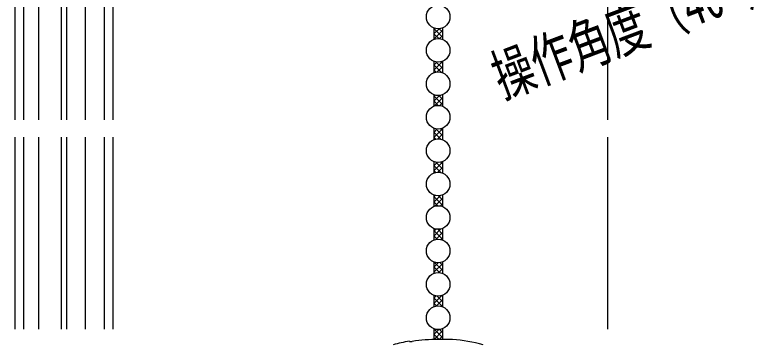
# Model space of a CAD drawing. Units: millimetres, scale not verified. Extents: x -525 to 525, y -783 to 779.
# Drawn here: x -260 to -131.4, y 180.5 to 237.4 of the extents above; entities that cross this region are included whole.
import ezdxf
from ezdxf.enums import TextEntityAlignment as Align

# ---------------------------------------------------------------- set-up
doc = ezdxf.new("R2010")
doc.units = ezdxf.units.MM
doc.header["$LTSCALE"] = 4
for name, color, linetype in [('0-4_YKK_12', 2, 'Continuous'), ('0-5_YKK_13', 4, 'Continuous'), ('0-7_YKK_D', 6, 'Continuous'), ('0-9_YSS_K', 3, 'Continuous')]:
    doc.layers.add(name, color=color, linetype=linetype)
doc.styles.add('ＭＳ ゴシック', font='')
doc.styles.get('ＭＳ ゴシック').set_extended_font_data('MS Gothic')

msp = doc.modelspace()

# ---------------------------------------------------------------- linework, layer by layer
at = {"layer": '0-4_YKK_12'}
for p, q in [((-260, 330.42), (-260, 219.193)), ((-258.5, 323.924), (-258.5, 219.193)), ((-243.005, 323.884), (-243.003, 219.193)), ((-255.9, 269.924), (-255.9, 219.193)), ((-251.95, 269.924), (-251.95, 219.193)), ((-251.05, 269.924), (-251.05, 219.193)), ((-247.8, 269.924), (-247.8, 219.193)), ((-244.5, 268.924), (-244.5, 219.193)), ((-259.989, 216.193), (-259.991, 182.924)), ((-258.5, 216.193), (-258.5, 182.924)), ((-255.9, 216.193), (-255.9, 182.924)), ((-251.95, 216.193), (-251.95, 182.924)), ((-251.05, 216.193), (-251.05, 182.924)), ((-247.8, 216.193), (-247.8, 182.924)), ((-244.5, 216.193), (-244.5, 182.924)), ((-243.003, 216.193), (-243.003, 182.924))]:
    msp.add_line(p, q, dxfattribs=at)
at = {"layer": '0-5_YKK_13'}
for p, q in [((-187.226, 235.166), (-187.226, 233.182)), ((-187.226, 235.006), (-187.109, 235.124)), ((-187.226, 235.062), (-185.726, 233.562)), ((-187.226, 234.108), (-186.304, 235.031)), ((-187.226, 233.21), (-185.726, 234.71)), ((-187.226, 234.164), (-186.384, 233.322)), ((-186.298, 235.032), (-185.726, 234.46)), ((-185.726, 235.166), (-185.726, 233.182)), ((-187.226, 233.266), (-187.165, 233.205)), ((-186.23, 233.309), (-185.726, 233.812)), ((-187.226, 229.366), (-187.226, 227.382)), ((-187.226, 227.822), (-185.726, 229.322)), ((-187.226, 228.72), (-186.709, 229.237)), ((-186.802, 229.25), (-185.726, 228.174)), ((-185.948, 229.293), (-185.726, 229.072)), ((-185.726, 229.366), (-185.726, 227.382)), ((-187.226, 228.776), (-185.888, 227.438)), ((-187.226, 227.878), (-186.84, 227.491)), ((-186.633, 227.518), (-185.726, 228.424)), ((-185.832, 227.42), (-185.726, 227.526)), ((-187.226, 223.566), (-187.226, 221.582)), ((-187.226, 223.332), (-187.052, 223.506)), ((-187.226, 222.434), (-186.221, 223.44)), ((-187.226, 223.388), (-185.726, 221.888)), ((-187.226, 222.49), (-186.46, 221.724)), ((-187.154, 221.609), (-185.726, 223.036)), ((-186.367, 223.427), (-185.726, 222.786)), ((-185.726, 223.566), (-185.726, 221.582)), ((-187.226, 221.592), (-187.219, 221.584)), ((-186.164, 221.7), (-185.726, 222.138)), ((-187.226, 217.766), (-187.226, 215.782)), ((-187.226, 216.148), (-185.726, 217.648)), ((-187.226, 217.046), (-186.642, 217.63)), ((-186.893, 217.667), (-185.726, 216.5)), ((-186.007, 217.678), (-185.726, 217.398)), ((-185.726, 217.766), (-185.726, 215.782)), ((-187.226, 217.102), (-185.99, 215.865)), ((-187.226, 216.204), (-186.902, 215.879)), ((-186.554, 215.922), (-185.726, 216.75)), ((-185.777, 215.801), (-185.726, 215.852)), ((-187.226, 211.966), (-187.226, 209.982)), ((-187.226, 210.348), (-185.726, 211.848)), ((-187.226, 211.246), (-186.642, 211.83)), ((-187.226, 211.302), (-185.99, 210.065)), ((-186.893, 211.867), (-185.726, 210.7)), ((-186.554, 210.122), (-185.726, 210.95)), ((-186.007, 211.878), (-185.726, 211.598)), ((-185.726, 211.966), (-185.726, 209.982)), ((-187.226, 210.404), (-186.902, 210.079)), ((-185.777, 210.001), (-185.726, 210.052)), ((-187.226, 206.166), (-187.226, 204.182)), ((-187.226, 205.858), (-186.994, 206.09)), ((-187.226, 204.96), (-186.133, 206.053)), ((-187.226, 205.913), (-185.726, 204.413)), ((-186.439, 206.024), (-185.726, 205.311)), ((-185.726, 206.166), (-185.726, 204.182)), ((-187.226, 205.015), (-186.534, 204.323)), ((-187.044, 204.243), (-185.726, 205.562)), ((-186.101, 204.289), (-185.726, 204.664)), ((-187.226, 200.366), (-187.226, 198.382)), ((-187.226, 199.045), (-185.989, 200.283)), ((-187.226, 199.943), (-186.901, 200.268)), ((-187.226, 199.999), (-185.726, 198.499)), ((-186.892, 198.481), (-185.726, 199.647)), ((-186.555, 200.225), (-185.726, 199.397)), ((-185.778, 200.346), (-185.726, 200.295)), ((-185.726, 200.366), (-185.726, 198.382)), ((-187.226, 199.101), (-186.643, 198.517)), ((-186.006, 198.469), (-185.726, 198.749)), ((-187.226, 194.566), (-187.226, 192.582)), ((-187.226, 194.555), (-187.219, 194.563)), ((-187.226, 193.657), (-186.459, 194.424)), ((-187.226, 192.759), (-185.726, 194.259)), ((-187.155, 194.539), (-185.726, 193.111)), ((-186.165, 194.448), (-185.726, 194.009)), ((-185.726, 194.566), (-185.726, 192.582)), ((-187.226, 193.713), (-186.221, 192.708)), ((-186.366, 192.721), (-185.726, 193.361)), ((-187.226, 192.815), (-187.053, 192.641)), ((-187.226, 188.766), (-187.226, 186.782)), ((-187.226, 187.371), (-185.887, 188.71)), ((-187.226, 188.269), (-186.839, 188.656)), ((-187.226, 188.325), (-185.726, 186.825)), ((-186.801, 186.898), (-185.726, 187.973)), ((-186.634, 188.63), (-185.726, 187.723)), ((-185.833, 188.727), (-185.726, 188.621)), ((-185.726, 188.766), (-185.726, 186.782)), ((-187.226, 187.427), (-186.71, 186.91)), ((-185.947, 186.854), (-185.726, 187.075)), ((-187.226, 182.966), (-187.226, 181.114)), ((-187.226, 182.881), (-187.164, 182.943)), ((-187.226, 182.936), (-185.726, 181.436)), ((-187.226, 181.983), (-186.383, 182.826)), ((-187.196, 181.115), (-185.726, 182.585)), ((-186.23, 182.839), (-185.726, 182.334)), ((-185.726, 182.966), (-185.726, 181.124)), ((-187.226, 182.038), (-186.305, 181.117)), ((-186.297, 181.116), (-185.726, 181.687)), ((-191.476, 180.741), (-191.476, 180.809)), ((-187.226, 181.14), (-187.201, 181.115)), ((-183.976, 181.124), (-186.476, 181.124))]:
    msp.add_line(p, q, dxfattribs=at)
for centre in [(-186.476, 237.074), (-186.476, 231.274), (-186.476, 225.474), (-186.476, 219.674), (-186.476, 213.874), (-186.476, 208.074), (-186.476, 202.274), (-186.476, 196.474), (-186.476, 190.674), (-186.476, 184.874)]:
    msp.add_circle(centre, 2.05, dxfattribs=at)
for centre, radius, start, end in [((-186.476, 151.228), 30, 99.59407, 105.08664), ((-191.405, 182.872), 2.132, 268.08066, 281.59628), ((-186.476, 151.228), 29.896, 90, 98.65727), ((-186.476, 151.228), 30, 74.91336, 85.21981)]:
    msp.add_arc(centre, radius, start, end, dxfattribs=at)
at = {"layer": '0-9_YSS_K'}
for p, q in [((-157, 219.193), (-157, 417.424)), ((-157, 182.924), (-157, 216.193))]:
    msp.add_line(p, q, dxfattribs=at)

# ---------------------------------------------------------------- texts
at = {"layer": '0-7_YKK_D', "style": 'ＭＳ ゴシック', "width": 0.7}
msp.add_text('操作角度（40ﾟ）', height=7.331, rotation=20.628, dxfattribs=at).set_placement((-174.604, 220.802), align=Align.BOTTOM_LEFT)

doc.saveas('drawing.dxf')
